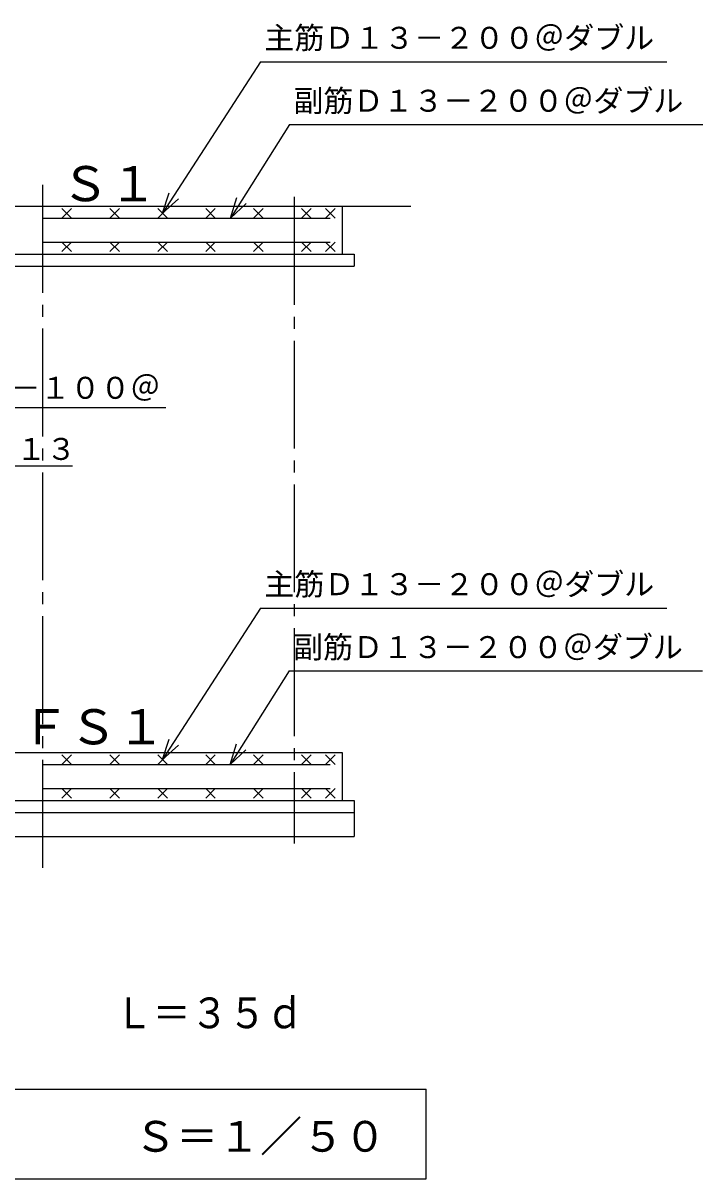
# Model space of a CAD drawing. Units: millimetres, scale not verified. Extents: x -14850 to 14850, y -10500 to 10500.
# Drawn here: x 1311 to 4149, y -2643 to 2180 of the extents above; entities that cross this region are included whole.
import ezdxf
from ezdxf.enums import TextEntityAlignment as Align

# ---------------------------------------------------------------- set-up
doc = ezdxf.new("R2010")
doc.units = ezdxf.units.MM
doc.header["$LTSCALE"] = 50
doc.linetypes.add('CHAIN2', pattern=[12, 9, -1, 1, -1])
for name, color, linetype, lineweight in [('0-0_機器', 3, 'Continuous', 25), ('0-4_文字', 5, 'Continuous', 25), ('0-5_製作', 5, 'Continuous', 25)]:
    doc.layers.add(name, color=color, linetype=linetype, lineweight=lineweight)
doc.styles.add('ＭＳ ゴシック', font='')
doc.styles.get('ＭＳ ゴシック').set_extended_font_data('MS Gothic')

msp = doc.modelspace()

# ---------------------------------------------------------------- linework, layer by layer
at = {"layer": '0-0_機器', "color": 2}
for p, q in [((2301.78, 2018.8), (1893.15, 1386.07)), ((2301.78, 2018.8), (3998.11, 2018.8)), ((2423.26, 1756.18), (2176.58, 1366.07)), ((2423.26, 1756.18), (4148.85, 1756.18)), ((1893.15, 1386.07), (1920.75, 1471.73)), ((2176.58, 1366.07), (2203.35, 1452)), ((-267.84, 1416.07), (2930.05, 1416.07)), ((1893.15, 1386.07), (1959.88, 1446.46)), ((2176.58, 1366.07), (2242.73, 1427.1)), ((2643.15, 1416.07), (2643.15, 1216.07)), ((443.15, 1166.07), (2693.15, 1166.07)), ((2301.78, -261.2), (1893.15, -893.93)), ((2301.78, -261.2), (3998.11, -261.2)), ((2421.41, -523.82), (2174.73, -913.93)), ((2421.41, -523.82), (4147, -523.82)), ((1893.15, -893.93), (1920.75, -808.27)), ((1893.15, -893.93), (1959.88, -833.54)), ((2174.73, -913.93), (2201.5, -828.01)), ((2174.73, -913.93), (2240.88, -852.9)), ((2643.15, -863.93), (2643.15, -1063.93)), ((93.15, -1063.93), (2693.15, -1063.93)), ((2693.15, -1063.93), (2693.15, -1213.93)), ((93.15, -1113.93), (2693.15, -1113.93))]:
    msp.add_line(p, q, dxfattribs=at)
at = {"layer": '0-0_機器', "color": 2, "linetype": 'CHAIN2'}
for p, q in [((1393.15, -1345.33), (1393.15, 1516.37)), ((2443.15, 1454.46), (2443.15, -1243.7))]:
    msp.add_line(p, q, dxfattribs=at)
at = {"layer": '0-0_機器'}
for p, q in [((1513.15, 1406.07), (1473.15, 1366.07)), ((1473.15, 1406.07), (1513.15, 1366.07)), ((1713.15, 1406.07), (1673.15, 1366.07)), ((1673.15, 1406.07), (1713.15, 1366.07)), ((1913.15, 1406.07), (1873.15, 1366.07)), ((1873.15, 1406.07), (1913.15, 1366.07)), ((2113.15, 1406.07), (2073.15, 1366.07)), ((2073.15, 1406.07), (2113.15, 1366.07)), ((2313.15, 1406.07), (2273.15, 1366.07)), ((2273.15, 1406.07), (2313.15, 1366.07)), ((2513.15, 1406.07), (2473.15, 1366.07)), ((2473.15, 1406.07), (2513.15, 1366.07)), ((2613.15, 1406.07), (2573.15, 1366.07)), ((2573.15, 1406.07), (2613.15, 1366.07)), ((1393.15, 1366.07), (2593.15, 1366.07)), ((1393.15, 1266.07), (2593.15, 1266.07)), ((1513.15, 1266.07), (1473.15, 1226.07)), ((1473.15, 1266.07), (1513.15, 1226.07)), ((1713.15, 1266.07), (1673.15, 1226.07)), ((1673.15, 1266.07), (1713.15, 1226.07)), ((1913.15, 1266.07), (1873.15, 1226.07)), ((1873.15, 1266.07), (1913.15, 1226.07)), ((2113.15, 1266.07), (2073.15, 1226.07)), ((2073.15, 1266.07), (2113.15, 1226.07)), ((2313.15, 1266.07), (2273.15, 1226.07)), ((2273.15, 1266.07), (2313.15, 1226.07)), ((2513.15, 1266.07), (2473.15, 1226.07)), ((2473.15, 1266.07), (2513.15, 1226.07)), ((2613.15, 1266.07), (2573.15, 1226.07)), ((2573.15, 1266.07), (2613.15, 1226.07)), ((1393.15, -913.93), (2593.15, -913.93)), ((1513.15, -873.93), (1473.15, -913.93)), ((1473.15, -873.93), (1513.15, -913.93)), ((1713.15, -873.93), (1673.15, -913.93)), ((1673.15, -873.93), (1713.15, -913.93)), ((1913.15, -873.93), (1873.15, -913.93)), ((1873.15, -873.93), (1913.15, -913.93)), ((2113.15, -873.93), (2073.15, -913.93)), ((2073.15, -873.93), (2113.15, -913.93)), ((2313.15, -873.93), (2273.15, -913.93)), ((2273.15, -873.93), (2313.15, -913.93)), ((2513.15, -873.93), (2473.15, -913.93)), ((2473.15, -873.93), (2513.15, -913.93)), ((2613.15, -873.93), (2573.15, -913.93)), ((2573.15, -873.93), (2613.15, -913.93)), ((1393.15, -1013.93), (2593.15, -1013.93)), ((1513.15, -1013.93), (1473.15, -1053.93)), ((1473.15, -1013.93), (1513.15, -1053.93)), ((1713.15, -1013.93), (1673.15, -1053.93)), ((1673.15, -1013.93), (1713.15, -1053.93)), ((1913.15, -1013.93), (1873.15, -1053.93)), ((1873.15, -1013.93), (1913.15, -1053.93)), ((2113.15, -1013.93), (2073.15, -1053.93)), ((2073.15, -1013.93), (2113.15, -1053.93)), ((2313.15, -1013.93), (2273.15, -1053.93)), ((2273.15, -1013.93), (2313.15, -1053.93)), ((2513.15, -1013.93), (2473.15, -1053.93)), ((2473.15, -1013.93), (2513.15, -1053.93)), ((2613.15, -1013.93), (2573.15, -1053.93)), ((2573.15, -1013.93), (2613.15, -1053.93)), ((-206.85, -2268.35), (2993.15, -2268.35)), ((2993.15, -2643.35), (2993.15, -2268.35)), ((-206.85, -2643.35), (2993.15, -2643.35))]:
    msp.add_line(p, q, dxfattribs=at)
at = {"layer": '0-0_機器', "color": 2}
for points in [[(443.15, 1216.07), (443.15, -863.93), (2643.15, -863.93)], [(443.15, 1216.07), (2693.15, 1216.07), (2693.15, 1166.07)], [(93.15, -1063.93), (93.15, -1213.93), (2693.15, -1213.93)]]:
    msp.add_lwpolyline(points, dxfattribs=at)
at = {"layer": '0-4_文字', "color": 2}
for p, q in [((481.72, 576.08), (1906.8, 576.08)), ((531.71, 332.03), (1516.85, 332.03))]:
    msp.add_line(p, q, dxfattribs=at)

# ---------------------------------------------------------------- texts
at = {"layer": '0-0_機器', "color": 4, "style": 'ＭＳ ゴシック'}
for s, height, p in [('主筋Ｄ１３－２００＠ダブル', 91.79, (2317.85, 2044.84)), ('副筋Ｄ１３－２００＠ダブル', 91.79, (2439.34, 1782.23)), ('Ｓ１', 146.6, (1469.72, 1392.46)), ('主筋Ｄ１３－２００＠ダブル', 91.79, (2317.85, -235.16)), ('副筋Ｄ１３－２００＠ダブル', 91.79, (2437.48, -497.78)), ('ＦＳ１', 146.6, (1303.15, -873.93)), ('Ｓ＝１／５０', 128.4, (1774.93, -2568.43))]:
    msp.add_text(s, height=height, dxfattribs=at).set_placement(p, align=Align.BOTTOM_LEFT)
at = {"layer": '0-4_文字', "color": 4, "style": 'ＭＳ ゴシック'}
for s, p in [('帯筋\u3000Ｄ１０－１００＠', (506.19, 584.33)), ('４－Ｄ１３', (906.64, 329.35))]:
    msp.add_text(s, height=91.79, dxfattribs=at).set_placement(p, align=Align.BOTTOM_LEFT)
at = {"layer": '0-5_製作', "color": 4, "style": 'ＭＳ ゴシック', "width": 0.9}
msp.add_text('Ｌ＝３５ｄ', height=128.3, dxfattribs=at).set_placement((1695.3, -2053.19), align=Align.BOTTOM_LEFT)

doc.saveas('drawing.dxf')
